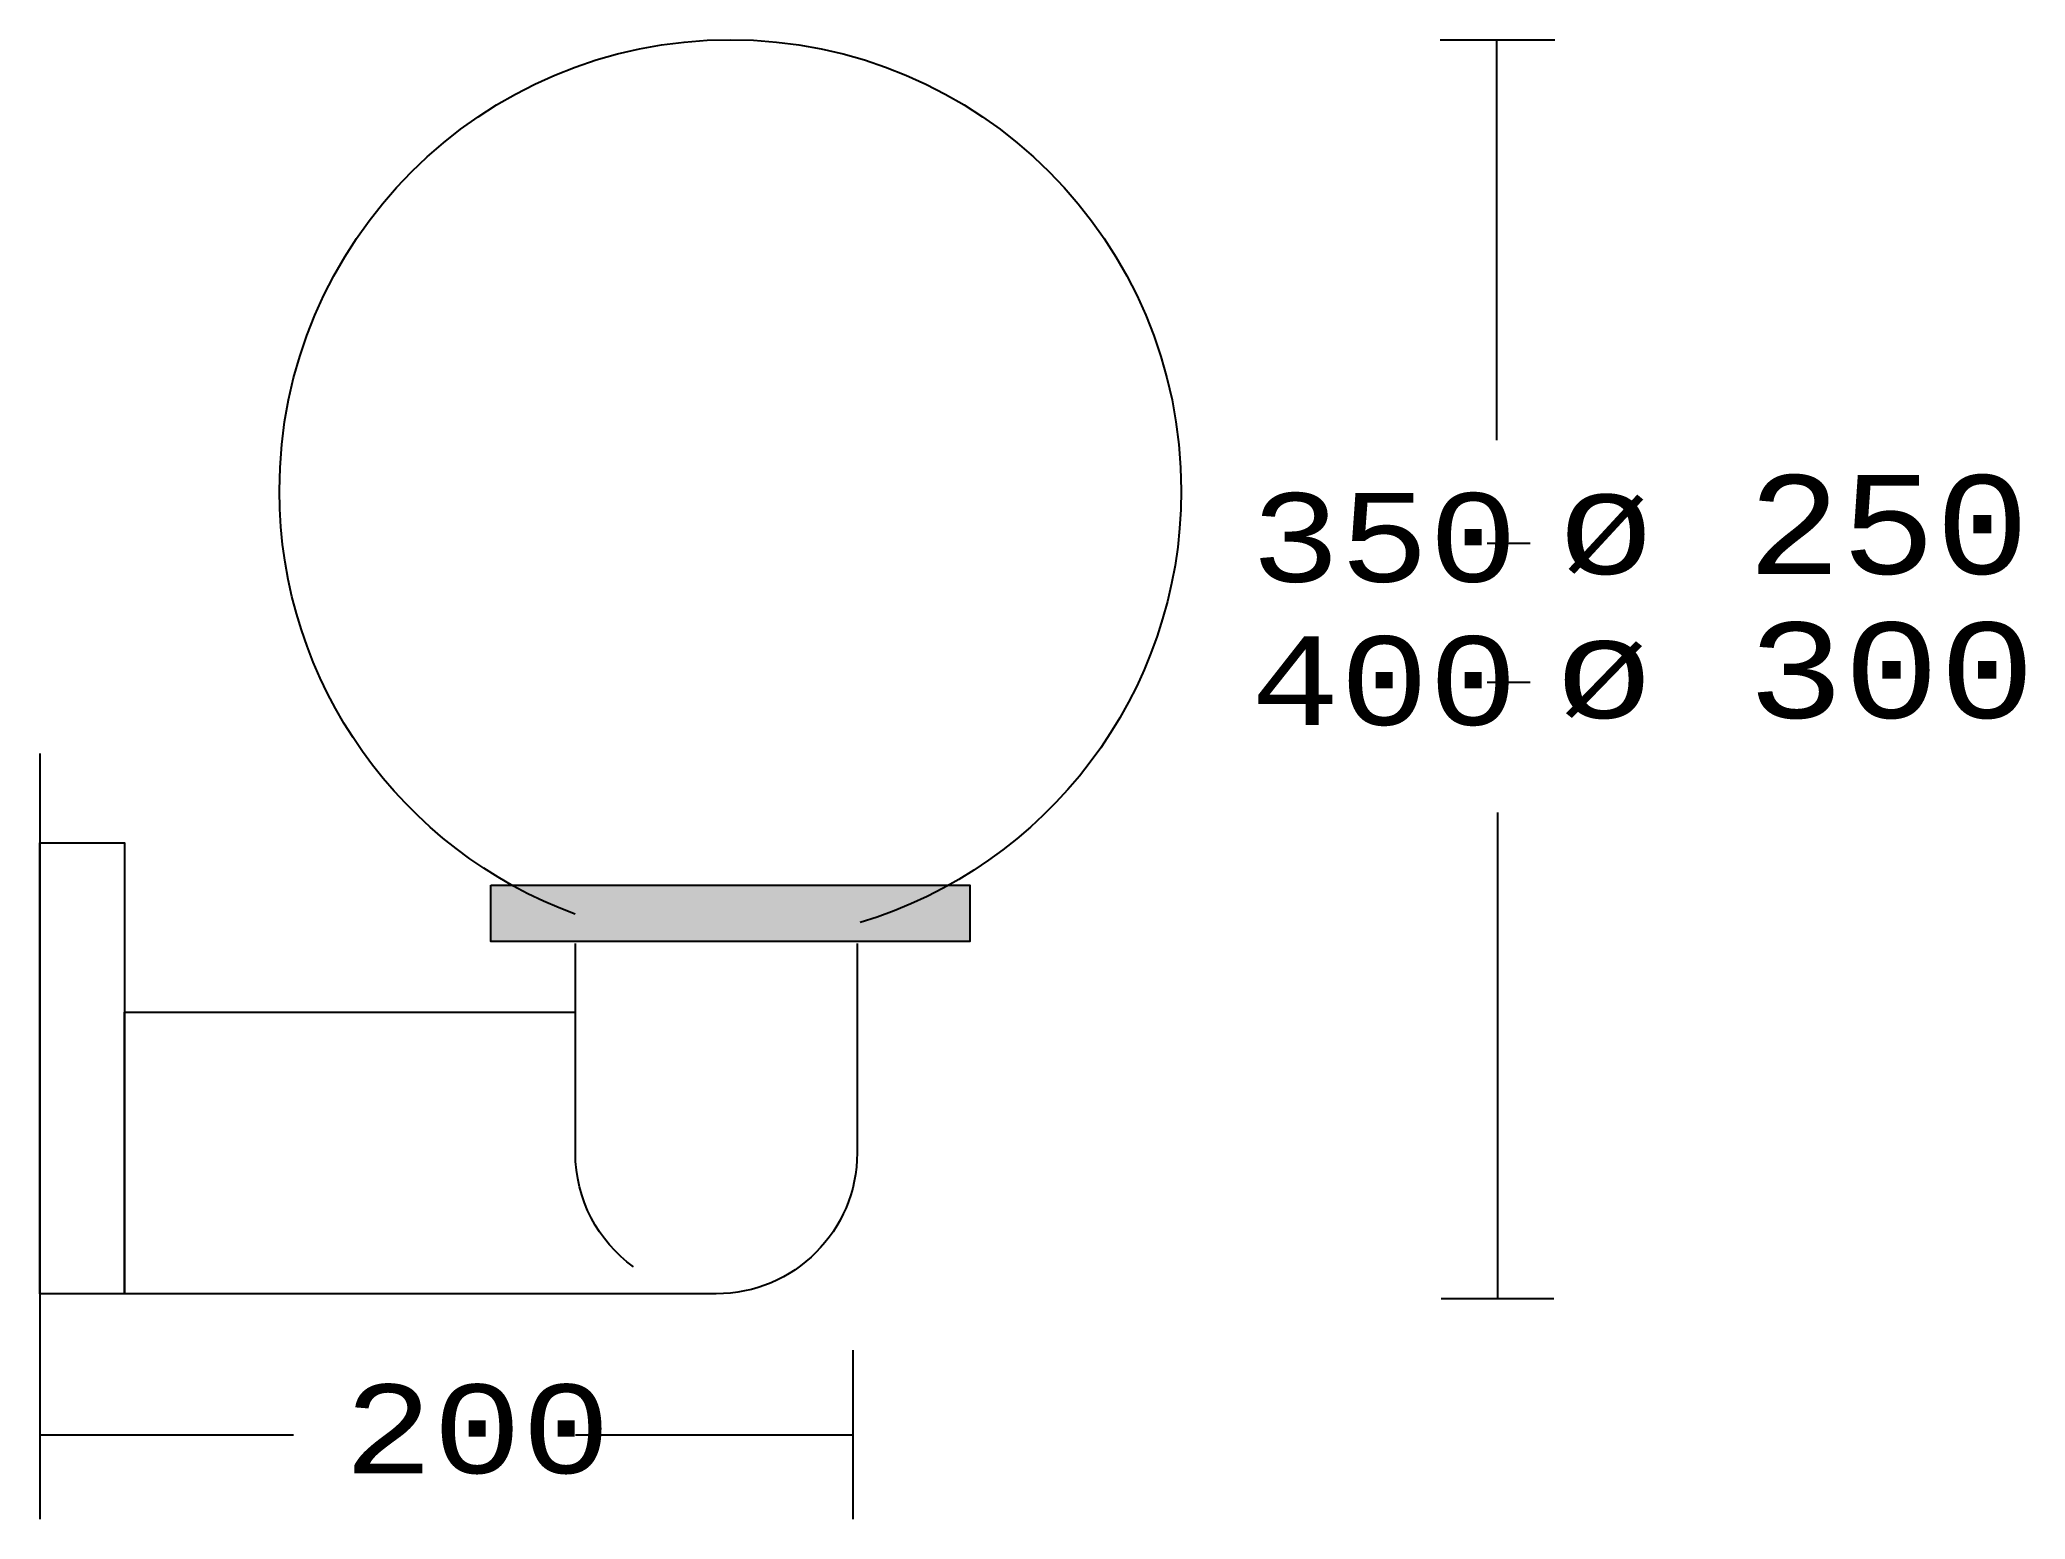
# Model space of a CAD drawing. Extents: x 30 to 237, y 4 to 159.
import ezdxf

# ---------------------------------------------------------------- set-up
doc = ezdxf.new("R2010")
doc.units = 0
doc.layers.add('LIVELLO_1', color=160, linetype='Continuous')
doc.styles.add('STD', font='txt')

# ---------------------------------------------------------------- blocks, each defined once
blk = doc.blocks.new('AI9-BLK1')
at = {"layer": 'LIVELLO_1'}
h = blk.add_hatch(color=255, dxfattribs=at)
h.dxf.hatch_style = 2
h.paths.add_polyline_path([(-37.52, -11.2), (12.59, -11.2), (12.59, -17.09), (-37.52, -17.09)])
at = {"layer": 'LIVELLO_1', "color": 7}
for p, q in [((61.78, 77.23), (73.76, 77.23)), ((67.67, 77.23), (67.67, 35.35)), ((66.7, 24.57), (71.21, 24.57)), ((66.7, 10.02), (71.21, 10.02)), ((-84.7, 2.56), (-84.7, -68.69)), ((67.77, -3.59), (67.77, -54.44)), ((61.88, -54.44), (73.67, -54.44)), ((-84.68, -59.84), (-84.68, -77.52)), ((0.36, -59.84), (0.36, -77.52)), ((-84.68, -68.68), (-58.16, -68.68)), ((-28.68, -68.68), (0.36, -68.68))]:
    blk.add_line(p, q, dxfattribs=at)
for points in [[(-84.68, -6.78), (-75.84, -6.78), (-75.84, -53.94), (-84.68, -53.94)], [(-37.52, -11.2), (12.59, -11.2), (12.59, -17.1), (-37.52, -17.1)]]:
    blk.add_lwpolyline(points, close=True, dxfattribs=at)
for points, knots in [([(-28.7, -14.23), (-46.75, -7.61), (-59.63, 9.72), (-59.63, 30.07), (-59.63, 56.11), (-38.52, 77.23), (-12.47, 77.23), (13.58, 77.23), (34.69, 56.11), (34.69, 30.07), (34.69, 8.74), (20.54, -9.28), (1.1, -15.12)], [0, 0, 0, 0, 1, 1, 1, 2, 2, 2, 3, 3, 3, 4, 4, 4, 4]), ([(0.8, -17.3), (0.8, -17.3), (0.8, -39.2), (0.8, -39.2), (0.8, -47.34), (-5.8, -53.94), (-13.94, -53.94), (-13.94, -53.94), (-75.84, -53.94), (-75.84, -53.94), (-75.84, -53.94), (-75.84, -24.47), (-75.84, -24.47), (-75.84, -24.47), (-28.81, -24.47), (-28.81, -24.47)], [0, 0, 0, 0, 1, 1, 1, 2, 2, 2, 3, 3, 3, 4, 4, 4, 5, 5, 5, 5]), ([(-22.6, -51.13), (-26.29, -48.45), (-28.68, -44.11), (-28.68, -39.2), (-28.68, -39.2), (-28.68, -17.29), (-28.68, -17.29)], [0, 0, 0, 0, 1, 1, 1, 2, 2, 2, 2])]:
    blk.add_open_spline(points, degree=3, knots=knots, dxfattribs=at)
at = {"layer": 'LIVELLO_1', "color": 7, "attachment_point": 1, "style": 'STD'}
for s, insert, char_height in [('\\fCourier|b0|i0;\\H10.3359;\\W0.95;\\C7;ø 250', (74.21, 31.69), 10.3359), ('\\fCourier|b0|i0;\\H9.2844;\\C7;350', (41.98, 29.81), 9.2844), ('\\fCourier|b0|i0;\\H9.2844;\\C7;400', (41.98, 14.84), 9.2844), ('\\fCourier|b0|i0;\\H9.9966;\\C7;ø 300', (73.92, 16.28), 9.9966), ('\\fCourier|b0|i0;\\H9.2844;\\C7;200', (-52.9, -63.42), 9.2844)]:
    blk.add_mtext(s, dxfattribs=dict(at, insert=insert, char_height=char_height))

msp = doc.modelspace()

# ---------------------------------------------------------------- block references
at = {"layer": 'LIVELLO_1', "color": 7}
msp.add_blockref('AI9-BLK1', (114.215509, 81.551095), dxfattribs=at)

doc.saveas('drawing.dxf')
